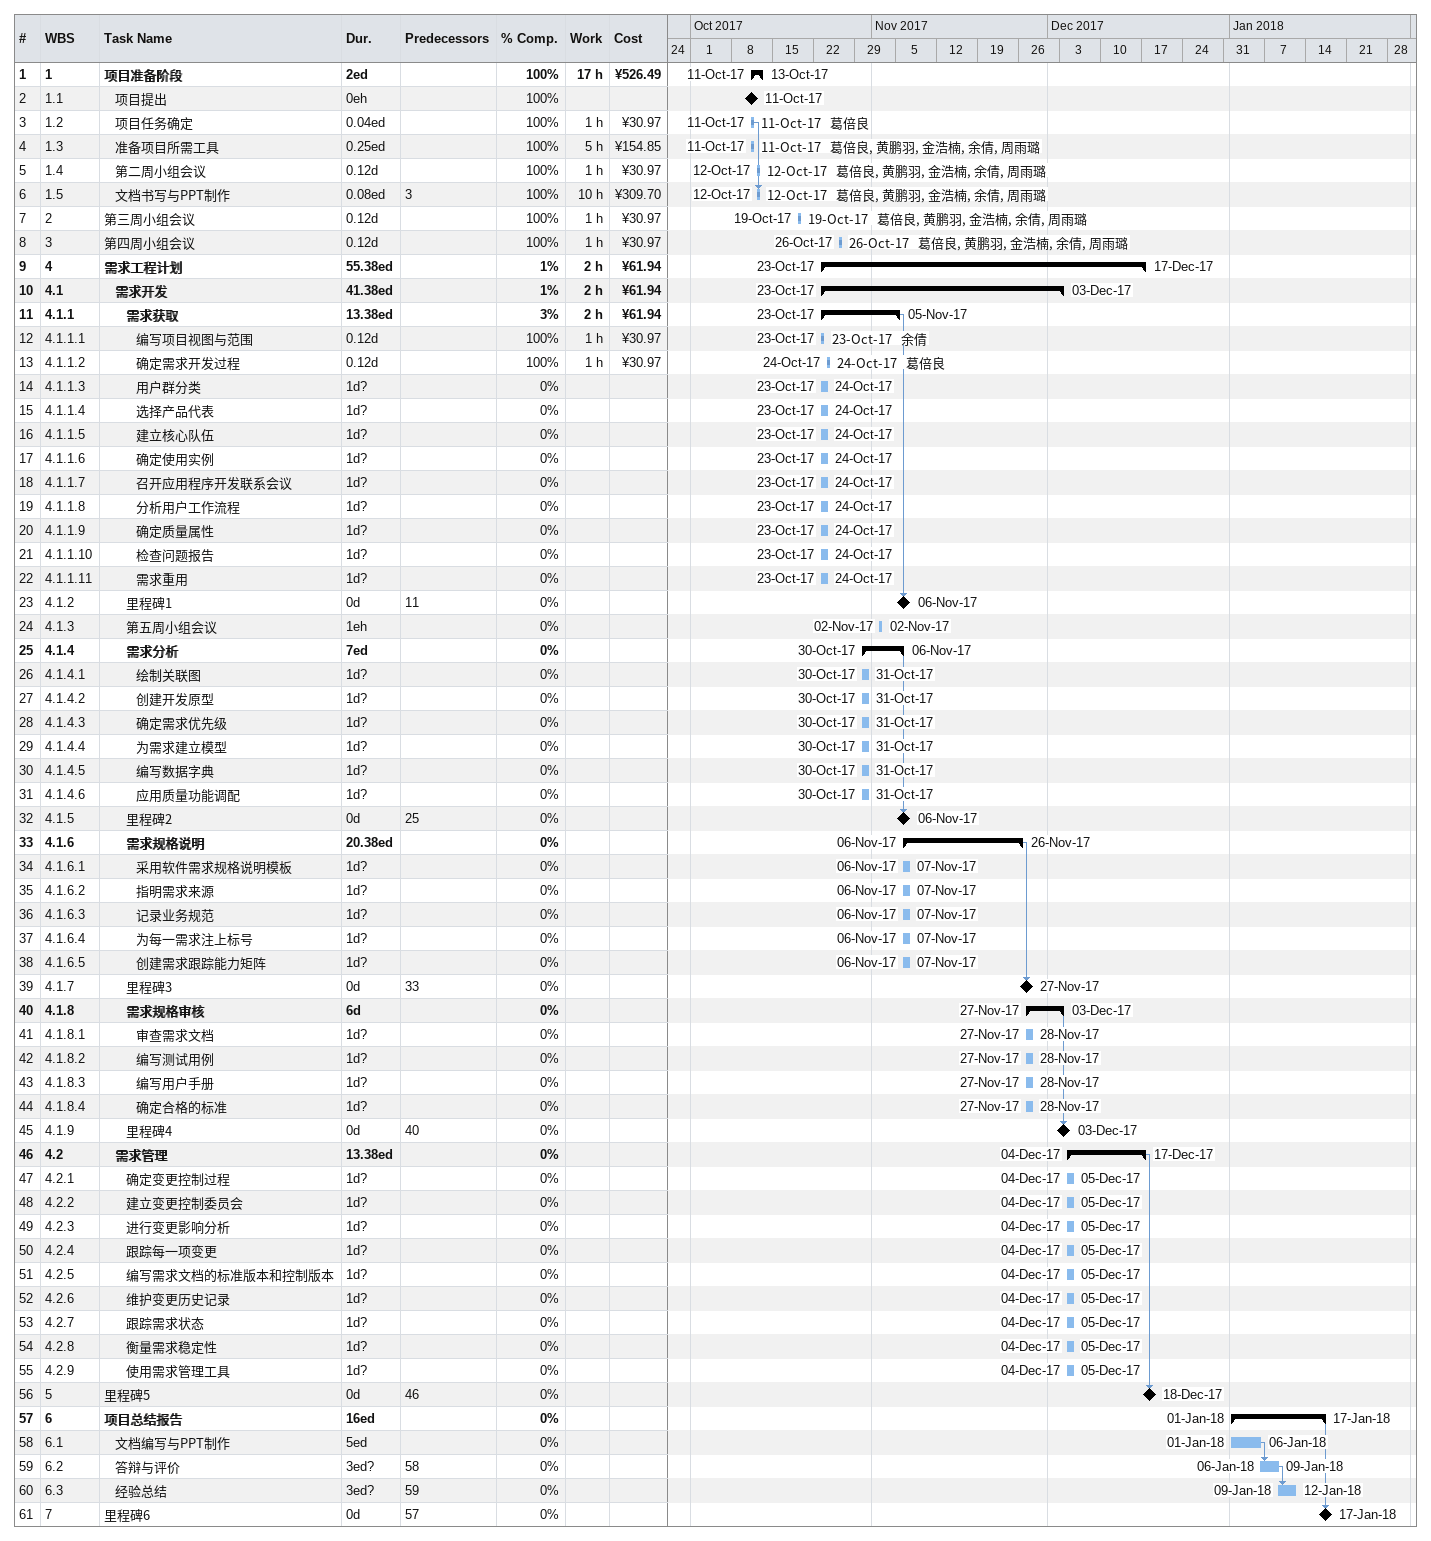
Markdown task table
| ID | WBS | Task | Duration | Start | Finish | Predecessors | Resources | % complete | Work (h) | Cost (¥) |
|---|---|---|---|---|---|---|---|---|---|---|
| 1 | 1 | **项目准备阶段** | 2ed | 2017-10-11 | 2017-10-13 |  |  | 100 | 17 | 526.49 |
| 2 | 1.1 | 项目提出 | 0eh | 2017-10-11 | 2017-10-11 |  |  | 100 |  |  |
| 3 | 1.2 | 项目任务确定 | 0.04ed | 2017-10-11 | 2017-10-11 |  | 葛倍良 | 100 | 1 | 30.97 |
| 4 | 1.3 | 准备项目所需工具 | 0.25ed | 2017-10-11 | 2017-10-11 |  | 葛倍良, 黄鹏羽, 金浩楠, 余倩, 周雨璐 | 100 | 5 | 154.85 |
| 5 | 1.4 | 第二周小组会议 | 0.12d | 2017-10-12 | 2017-10-12 |  | 葛倍良, 黄鹏羽, 金浩楠, 余倩, 周雨璐 | 100 | 1 | 30.97 |
| 6 | 1.5 | 文档书写与PPT制作 | 0.08ed | 2017-10-12 | 2017-10-12 | 3 | 葛倍良, 黄鹏羽, 金浩楠, 余倩, 周雨璐 | 100 | 10 | 309.70 |
| 7 | 2 | 第三周小组会议 | 0.12d | 2017-10-19 | 2017-10-19 |  | 葛倍良, 黄鹏羽, 金浩楠, 余倩, 周雨璐 | 100 | 1 | 30.97 |
| 8 | 3 | 第四周小组会议 | 0.12d | 2017-10-26 | 2017-10-26 |  | 葛倍良, 黄鹏羽, 金浩楠, 余倩, 周雨璐 | 100 | 1 | 30.97 |
| 9 | 4 | **需求工程计划** | 55.38ed | 2017-10-23 | 2017-12-17 |  |  | 1 | 2 | 61.94 |
| 10 | 4.1 | **需求开发** | 41.38ed | 2017-10-23 | 2017-12-03 |  |  | 1 | 2 | 61.94 |
| 11 | 4.1.1 | **需求获取** | 13.38ed | 2017-10-23 | 2017-11-05 |  |  | 3 | 2 | 61.94 |
| 12 | 4.1.1.1 | 编写项目视图与范围 | 0.12d | 2017-10-23 | 2017-10-23 |  | 余倩 | 100 | 1 | 30.97 |
| 13 | 4.1.1.2 | 确定需求开发过程 | 0.12d | 2017-10-24 | 2017-10-24 |  | 葛倍良 | 100 | 1 | 30.97 |
| 14 | 4.1.1.3 | 用户群分类 | 1d? | 2017-10-23 | 2017-10-24 |  |  | 0 |  |  |
| 15 | 4.1.1.4 | 选择产品代表 | 1d? | 2017-10-23 | 2017-10-24 |  |  | 0 |  |  |
| 16 | 4.1.1.5 | 建立核心队伍 | 1d? | 2017-10-23 | 2017-10-24 |  |  | 0 |  |  |
| 17 | 4.1.1.6 | 确定使用实例 | 1d? | 2017-10-23 | 2017-10-24 |  |  | 0 |  |  |
| 18 | 4.1.1.7 | 召开应用程序开发联系会议 | 1d? | 2017-10-23 | 2017-10-24 |  |  | 0 |  |  |
| 19 | 4.1.1.8 | 分析用户工作流程 | 1d? | 2017-10-23 | 2017-10-24 |  |  | 0 |  |  |
| 20 | 4.1.1.9 | 确定质量属性 | 1d? | 2017-10-23 | 2017-10-24 |  |  | 0 |  |  |
| 21 | 4.1.1.10 | 检查问题报告 | 1d? | 2017-10-23 | 2017-10-24 |  |  | 0 |  |  |
| 22 | 4.1.1.11 | 需求重用 | 1d? | 2017-10-23 | 2017-10-24 |  |  | 0 |  |  |
| 23 | 4.1.2 | 里程碑1 | 0d | 2017-11-06 | 2017-11-06 | 11 |  | 0 |  |  |
| 24 | 4.1.3 | 第五周小组会议 | 1eh | 2017-11-02 | 2017-11-02 |  |  | 0 |  |  |
| 25 | 4.1.4 | **需求分析** | 7ed | 2017-10-30 | 2017-11-06 |  |  | 0 |  |  |
| 26 | 4.1.4.1 | 绘制关联图 | 1d? | 2017-10-30 | 2017-10-31 |  |  | 0 |  |  |
| 27 | 4.1.4.2 | 创建开发原型 | 1d? | 2017-10-30 | 2017-10-31 |  |  | 0 |  |  |
| 28 | 4.1.4.3 | 确定需求优先级 | 1d? | 2017-10-30 | 2017-10-31 |  |  | 0 |  |  |
| 29 | 4.1.4.4 | 为需求建立模型 | 1d? | 2017-10-30 | 2017-10-31 |  |  | 0 |  |  |
| 30 | 4.1.4.5 | 编写数据字典 | 1d? | 2017-10-30 | 2017-10-31 |  |  | 0 |  |  |
| 31 | 4.1.4.6 | 应用质量功能调配 | 1d? | 2017-10-30 | 2017-10-31 |  |  | 0 |  |  |
| 32 | 4.1.5 | 里程碑2 | 0d | 2017-11-06 | 2017-11-06 | 25 |  | 0 |  |  |
| 33 | 4.1.6 | **需求规格说明** | 20.38ed | 2017-11-06 | 2017-11-26 |  |  | 0 |  |  |
| 34 | 4.1.6.1 | 采用软件需求规格说明模板 | 1d? | 2017-11-06 | 2017-11-07 |  |  | 0 |  |  |
| 35 | 4.1.6.2 | 指明需求来源 | 1d? | 2017-11-06 | 2017-11-07 |  |  | 0 |  |  |
| 36 | 4.1.6.3 | 记录业务规范 | 1d? | 2017-11-06 | 2017-11-07 |  |  | 0 |  |  |
| 37 | 4.1.6.4 | 为每一需求注上标号 | 1d? | 2017-11-06 | 2017-11-07 |  |  | 0 |  |  |
| 38 | 4.1.6.5 | 创建需求跟踪能力矩阵 | 1d? | 2017-11-06 | 2017-11-07 |  |  | 0 |  |  |
| 39 | 4.1.7 | 里程碑3 | 0d | 2017-11-27 | 2017-11-27 | 33 |  | 0 |  |  |
| 40 | 4.1.8 | **需求规格审核** | 6d | 2017-11-27 | 2017-12-03 |  |  | 0 |  |  |
| 41 | 4.1.8.1 | 审查需求文档 | 1d? | 2017-11-27 | 2017-11-28 |  |  | 0 |  |  |
| 42 | 4.1.8.2 | 编写测试用例 | 1d? | 2017-11-27 | 2017-11-28 |  |  | 0 |  |  |
| 43 | 4.1.8.3 | 编写用户手册 | 1d? | 2017-11-27 | 2017-11-28 |  |  | 0 |  |  |
| 44 | 4.1.8.4 | 确定合格的标准 | 1d? | 2017-11-27 | 2017-11-28 |  |  | 0 |  |  |
| 45 | 4.1.9 | 里程碑4 | 0d | 2017-12-03 | 2017-12-03 | 40 |  | 0 |  |  |
| 46 | 4.2 | **需求管理** | 13.38ed | 2017-12-04 | 2017-12-17 |  |  | 0 |  |  |
| 47 | 4.2.1 | 确定变更控制过程 | 1d? | 2017-12-04 | 2017-12-05 |  |  | 0 |  |  |
| 48 | 4.2.2 | 建立变更控制委员会 | 1d? | 2017-12-04 | 2017-12-05 |  |  | 0 |  |  |
| 49 | 4.2.3 | 进行变更影响分析 | 1d? | 2017-12-04 | 2017-12-05 |  |  | 0 |  |  |
| 50 | 4.2.4 | 跟踪每一项变更 | 1d? | 2017-12-04 | 2017-12-05 |  |  | 0 |  |  |
| 51 | 4.2.5 | 编写需求文档的标准版本和控制版本 | 1d? | 2017-12-04 | 2017-12-05 |  |  | 0 |  |  |
| 52 | 4.2.6 | 维护变更历史记录 | 1d? | 2017-12-04 | 2017-12-05 |  |  | 0 |  |  |
| 53 | 4.2.7 | 跟踪需求状态 | 1d? | 2017-12-04 | 2017-12-05 |  |  | 0 |  |  |
| 54 | 4.2.8 | 衡量需求稳定性 | 1d? | 2017-12-04 | 2017-12-05 |  |  | 0 |  |  |
| 55 | 4.2.9 | 使用需求管理工具 | 1d? | 2017-12-04 | 2017-12-05 |  |  | 0 |  |  |
| 56 | 5 | 里程碑5 | 0d | 2017-12-18 | 2017-12-18 | 46 |  | 0 |  |  |
| 57 | 6 | **项目总结报告** | 16ed | 2018-01-01 | 2018-01-17 |  |  | 0 |  |  |
| 58 | 6.1 | 文档编写与PPT制作 | 5ed | 2018-01-01 | 2018-01-06 |  |  | 0 |  |  |
| 59 | 6.2 | 答辩与评价 | 3ed? | 2018-01-06 | 2018-01-09 | 58 |  | 0 |  |  |
| 60 | 6.3 | 经验总结 | 3ed? | 2018-01-09 | 2018-01-12 | 59 |  | 0 |  |  |
| 61 | 7 | 里程碑6 | 0d | 2018-01-17 | 2018-01-17 | 57 |  | 0 |  |  |
